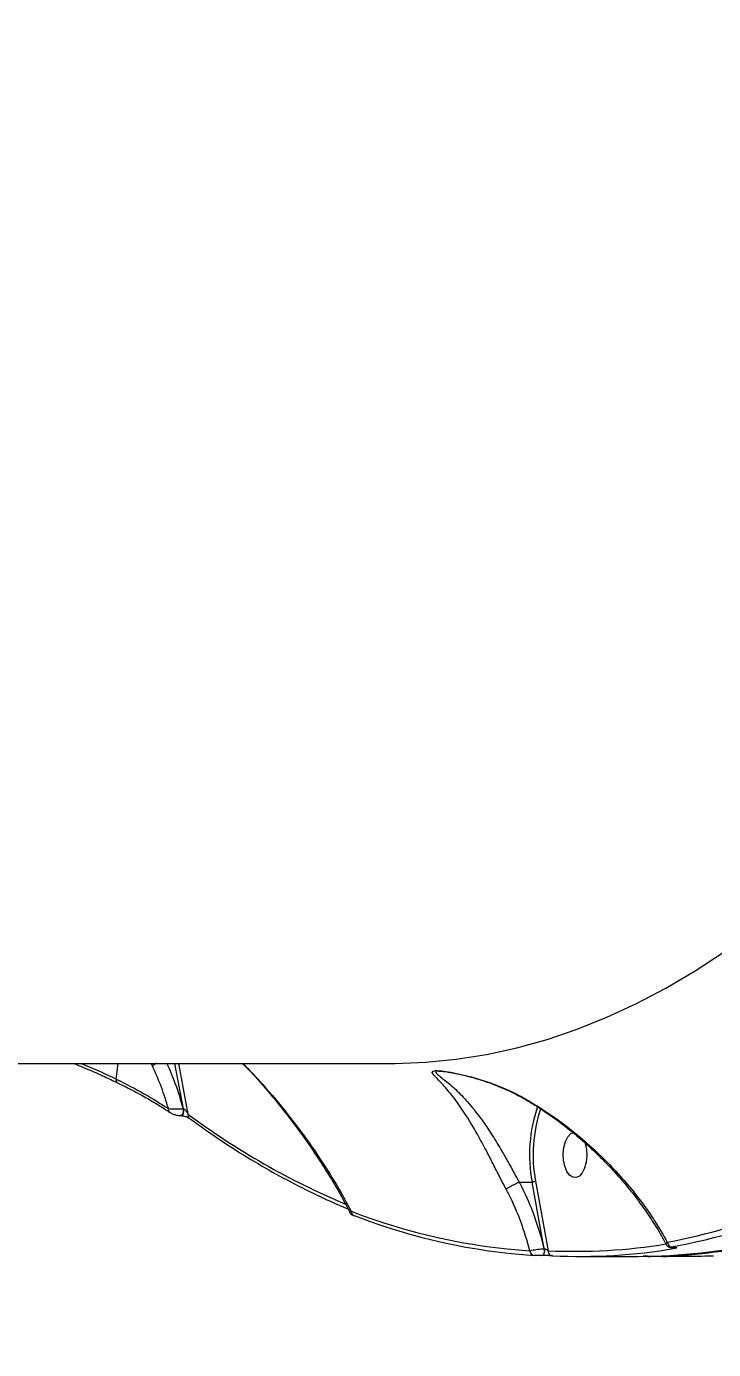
# Model space of a CAD drawing. Header units: millimetres. Extents: x -4688 to 6829, y -6350 to 4771.
# Drawn here: x 1654.7 to 1790, y -150.5 to 110 of the extents above; entities that cross this region are included whole.
import ezdxf

# ---------------------------------------------------------------- set-up
doc = ezdxf.new("R2010")
doc.units = ezdxf.units.MM
for name, color, linetype in [('DIKOM_ОБЪЕКТ', 7, 'Continuous'), ('DIKOM_РАЗМЕР_ЗОНА', 7, 'Continuous'), ('DIKOM_РАЗМЕР_ОБЪЕКТА', 7, 'Continuous')]:
    doc.layers.add(name, color=color, linetype=linetype)
doc.styles.add('style1', font='arial.ttf', dxfattribs={"width": 0.8})
doc.dimstyles.new('1-50', dxfattribs={"dimtxt": 300, "dimasz": 200, "dimexe": 100, "dimexo": 0, "dimgap": 100, "dimtad": 1, "dimtxsty": 'style1', "dimcen": 200, "dimclrd": 7, "dimclre": 7, "dimclrt": 7, "dimadec": 1, "dimazin": 2, "dimtfac": 1, "dimtmove": 0, "dimatfit": 2, "dimfxl": 0, "dimlwd": 25, "dimlwe": 18, "dimarcsym": 0})

# ---------------------------------------------------------------- blocks, each defined once
blk = doc.blocks.new('*D9')
at = {"layer": 'Defpoints', "color": 0, "transparency": 16777216}
for p in [(2285.35, 2926.08), (233.68, -3329.73), (5655.58, -3329.73)]:
    blk.add_point(p, dxfattribs=at)
at = {"layer": 'DIKOM_РАЗМЕР_ОБЪЕКТА', "color": 7, "lineweight": 18, "transparency": 16777216}
for p, q in [((2285.35, 2926.08), (5755.58, 2926.08)), ((233.68, -3329.73), (5755.58, -3329.73))]:
    blk.add_line(p, q, dxfattribs=at)
at = {"layer": 'DIKOM_РАЗМЕР_ОБЪЕКТА', "color": 7, "lineweight": 25, "transparency": 16777216}
blk.add_line((5655.58, 2726.08), (5655.58, -3129.73), dxfattribs=at)
at = {"layer": 'DIKOM_РАЗМЕР_ОБЪЕКТА', "color": 7, "transparency": 16777216}
for points in [[(5622.24, 2726.08), (5688.91, 2726.08), (5655.58, 2926.08)], [(5622.24, -3129.73), (5688.91, -3129.73), (5655.58, -3329.73)]]:
    blk.add_solid(points, dxfattribs=at)
at = {"layer": 'DIKOM_РАЗМЕР_ОБЪЕКТА', "color": 7, "transparency": 16777216, "insert": (5402.4, -130.27), "char_height": 300, "attachment_point": 5, "rotation": 90, "style": 'style1'}
blk.add_mtext('6250', dxfattribs=at)
blk = doc.blocks.new('*D10')
at = {"layer": 'Defpoints', "color": 0, "transparency": 16777216}
for p in [(2960.09, 4770.95), (741.18, -5330.34), (6729.08, -5330.34)]:
    blk.add_point(p, dxfattribs=at)
at = {"layer": 'DIKOM_РАЗМЕР_ЗОНА', "color": 7, "lineweight": 18, "transparency": 16777216}
for p, q in [((2960.09, 4770.95), (6829.08, 4770.95)), ((741.18, -5330.34), (6829.08, -5330.34))]:
    blk.add_line(p, q, dxfattribs=at)
at = {"layer": 'DIKOM_РАЗМЕР_ЗОНА', "color": 7, "lineweight": 25, "transparency": 16777216}
blk.add_line((6729.08, 4570.95), (6729.08, -5130.34), dxfattribs=at)
at = {"layer": 'DIKOM_РАЗМЕР_ЗОНА', "color": 7, "transparency": 16777216}
for points in [[(6695.74, 4570.95), (6762.41, 4570.95), (6729.08, 4770.95)], [(6695.74, -5130.34), (6762.41, -5130.34), (6729.08, -5330.34)]]:
    blk.add_solid(points, dxfattribs=at)
at = {"layer": 'DIKOM_РАЗМЕР_ЗОНА', "color": 7, "transparency": 16777216, "insert": (6475.9, -93.77), "char_height": 300, "attachment_point": 5, "rotation": 90, "style": 'style1'}
blk.add_mtext('10100', dxfattribs=at)
blk = doc.blocks.new('*D11')
at = {"layer": 'Defpoints', "color": 0, "transparency": 16777216}
for p in [(3703.08, 2652.76), (-3188.42, -47.63), (-3188.42, -4921.77)]:
    blk.add_point(p, dxfattribs=at)
at = {"layer": 'DIKOM_РАЗМЕР_ОБЪЕКТА', "color": 7, "lineweight": 18, "transparency": 16777216}
for p, q in [((3703.08, 2652.76), (3703.08, -5021.77)), ((-3188.42, -47.63), (-3188.42, -5021.77))]:
    blk.add_line(p, q, dxfattribs=at)
at = {"layer": 'DIKOM_РАЗМЕР_ОБЪЕКТА', "color": 7, "lineweight": 25, "transparency": 16777216}
blk.add_line((3503.08, -4921.77), (-2988.42, -4921.77), dxfattribs=at)
at = {"layer": 'DIKOM_РАЗМЕР_ОБЪЕКТА', "color": 7, "transparency": 16777216}
for points in [[(-2988.42, -4888.44), (-2988.42, -4955.11), (-3188.42, -4921.77)], [(3503.08, -4888.44), (3503.08, -4955.11), (3703.08, -4921.77)]]:
    blk.add_solid(points, dxfattribs=at)
at = {"layer": 'DIKOM_РАЗМЕР_ОБЪЕКТА', "color": 7, "transparency": 16777216, "insert": (4.08, -4668.6), "char_height": 300, "attachment_point": 5, "style": 'style1'}
blk.add_mtext('6900', dxfattribs=at)
blk = doc.blocks.new('*D12')
at = {"layer": 'Defpoints', "color": 0, "transparency": 16777216}
for p in [(4937.72, 2926.08), (-4688.42, -671.13), (4937.72, -6249.77)]:
    blk.add_point(p, dxfattribs=at)
at = {"layer": 'DIKOM_РАЗМЕР_ЗОНА', "color": 7, "lineweight": 18, "transparency": 16777216}
for p, q in [((4937.72, 2926.08), (4937.72, -6349.77)), ((-4688.42, -671.13), (-4688.42, -6349.77))]:
    blk.add_line(p, q, dxfattribs=at)
at = {"layer": 'DIKOM_РАЗМЕР_ЗОНА', "color": 7, "lineweight": 25, "transparency": 16777216}
blk.add_line((-4488.42, -6249.77), (4737.72, -6249.77), dxfattribs=at)
at = {"layer": 'DIKOM_РАЗМЕР_ЗОНА', "color": 7, "transparency": 16777216}
for points in [[(-4488.42, -6216.44), (-4488.42, -6283.11), (-4688.42, -6249.77)], [(4737.72, -6216.44), (4737.72, -6283.11), (4937.72, -6249.77)]]:
    blk.add_solid(points, dxfattribs=at)
at = {"layer": 'DIKOM_РАЗМЕР_ЗОНА', "color": 7, "transparency": 16777216, "insert": (124.65, -5996.6), "char_height": 300, "attachment_point": 5, "style": 'style1'}
blk.add_mtext('9650', dxfattribs=at)

msp = doc.modelspace()

# ---------------------------------------------------------------- linework, layer by layer
at = {"layer": 'DIKOM_ОБЪЕКТ', "color": 7, "linetype": 'Continuous', "lineweight": 15}
for p, q in [((1464.258, -94.135), (1726.368, -94.135)), ((1672.382, -97.221), (1672.754, -94.135)), ((1679.52, -94.608), (1679.308, -94.135)), ((1685.629, -103.081), (1683.97, -94.135)), ((1684.672, -94.135), (1686.524, -104.122)), ((1672.558, -97.902), (1672.568, -97.907)), ((1685.554, -103.081), (1685.629, -103.081)), ((1685.07, -104.42), (1685.144, -104.42)), ((1751.749, -117.489), (1751.755, -117.487)), ((1751.755, -117.487), (1754.288, -117.487)), ((1756.695, -130.632), (1754.288, -117.487)), ((1754.96, -117.323), (1757.466, -131.009)), ((1756.181, -131.966), (1756.167, -131.966)), ((1756.181, -131.966), (1756.21, -131.966)), ((1756.21, -131.966), (1756.195, -131.966)), ((1756.667, -130.632), (1756.695, -130.632)), ((1763.612, -132.135), (1775.184, -132.135)), ((1777.006, -132.119), (1777.522, -132.117)), ((1781.988, -130.376), (1782.035, -130.372)), ((1781.988, -130.376), (1782.076, -130.376)), ((1782.035, -130.372), (1782.123, -130.372)), ((1782.076, -130.376), (1782.123, -130.372))]:
    msp.add_line(p, q, dxfattribs=at)
at = {"layer": 'DIKOM_ОБЪЕКТ', "color": 7, "linetype": 'Continuous', "lineweight": 15, "flags": 128}
for points in [[(1726.368, -94.135), (1727.363, -94.13), (1733.362, -93.893), (1739.356, -93.302), (1745.337, -92.355), (1751.3, -91.055), (1757.241, -89.403), (1763.152, -87.399), (1769.03, -85.046), (1774.867, -82.347), (1780.66, -79.303), (1786.402, -75.917), (1792.088, -72.193)], [(1682.909, -103.743), (1682.913, -103.747), (1682.953, -103.776)], [(1685.554, -103.081), (1685.584, -103.359), (1685.572, -103.643), (1685.519, -103.908), (1685.43, -104.134), (1685.312, -104.302), (1685.174, -104.399), (1685.066, -104.42)], [(1685.629, -103.081), (1685.659, -103.359), (1685.646, -103.643), (1685.594, -103.908), (1685.505, -104.134), (1685.387, -104.302), (1685.249, -104.399), (1685.147, -104.42)], [(1760.748, -114.385), (1760.503, -113.196), (1760.44, -111.921), (1760.565, -110.663), (1760.867, -109.525), (1761.322, -108.598), (1761.894, -107.957), (1762.331, -107.711)], [(1764.717, -109.738), (1764.762, -109.885), (1765.008, -111.074), (1765.07, -112.349), (1764.945, -113.607), (1764.643, -114.745), (1764.188, -115.672), (1763.617, -116.313), (1762.975, -116.614), (1762.317, -116.554), (1761.693, -116.135), (1761.156, -115.392), (1760.748, -114.385)], [(1719.2, -124.11), (1719.299, -124.14), (1719.457, -124.157)], [(1756.667, -130.632), (1756.694, -130.868), (1756.691, -131.11), (1756.659, -131.343), (1756.598, -131.555), (1756.513, -131.732), (1756.409, -131.864), (1756.291, -131.944), (1756.181, -131.966)], [(1756.695, -130.632), (1756.722, -130.868), (1756.719, -131.11), (1756.687, -131.343), (1756.626, -131.555), (1756.541, -131.732), (1756.437, -131.864), (1756.319, -131.944), (1756.21, -131.966)]]:
    msp.add_lwpolyline(points, dxfattribs=at)
at = {"layer": 'DIKOM_ОБЪЕКТ', "color": 7, "linetype": 'Continuous', "lineweight": 15}
for centre, radius, start, end in [((1672.982, -97.429), 0.634, 160.80441, 228.14492), ((1683.415, -103.182), 0.756, 168.87131, 227.92001), ((1687.282, -104.319), 0.783, 165.4211, 231.10125), ((1775.843, 16.269), 149.906, 233.42806, 247.11025), ((1783.01, -112.129), 29.217, 161.09281, 190.56844), ((1783.431, -112.168), 28.934, 161.67939, 190.26158), ((1756.192, -1.141), 130.562, 280.91853, 301.93027), ((1774.529, -13.853), 118.283, 270.31756, 294.38976), ((1719.53, -123.338), 0.84, 173.85636, 246.87331), ((1761.327, -13.58), 117.663, 248.75681, 266.37005), ((1762.184, -14.246), 117.923, 248.75681, 266.37005), ((1759.266, -9.374), 122.974, 280.56892, 293.17427), ((1762.749, -19.311), 111.822, 267.29176, 279.22187), ((1781.899, -129.287), 0.978, 183.08258, 265.48392), ((1754.785, -131.029), 0.907, 178.62226, 265.78384), ((1758.385, -131.089), 0.923, 175.0473, 265.33477), ((1763.606, -19.989), 112.145, 267.29338, 279.67593), ((1782.463, -129.736), 0.803, 234.78026, 269.40453)]:
    msp.add_arc(centre, radius, start, end, dxfattribs=at)
for points, knots in [([(1663.998, -94.135), (1664.747, -94.443), (1665.704, -94.837), (1667.8, -95.693), (1669.931, -96.649), (1671.754, -97.525), (1672.564, -97.914)], [0, 0, 0, 0, 0.2502658, 0.3195686, 0.6975468, 1, 1, 1, 1]), ([(1665.456, -94.135), (1665.728, -94.241), (1668.235, -95.218), (1670.428, -96.277), (1672.382, -97.221)], [0, 0, 0, 0, 0.1084435, 1, 1, 1, 1]), ([(1680.332, -94.135), (1680.296, -94.153), (1680.065, -94.269), (1679.801, -94.425), (1679.596, -94.555), (1679.531, -94.599), (1679.52, -94.608)], [0, 0, 0, 0, 0.1037098, 0.6616491, 0.9379472, 1, 1, 1, 1]), ([(1682.674, -103.036), (1682.246, -101.617), (1681.386, -98.763), (1680.144, -95.998), (1679.52, -94.608)], [0, 0, 0, 0, 0.4973177, 1, 1, 1, 1]), ([(1682.369, -94.135), (1682.954, -95.462), (1684.246, -98.394), (1685.091, -101.423), (1685.554, -103.081)], [0, 0, 0, 0, 0.4528947, 1, 1, 1, 1]), ([(1697.294, -94.135), (1698.636, -95.503), (1701.826, -98.754), (1705.866, -103.702), (1709.748, -108.812), (1713.015, -113.566), (1716.042, -118.382), (1717.81, -121.624), (1718.695, -123.248)], [0, 0, 0, 0, 0.1490359, 0.3542253, 0.514456, 0.6751667, 0.8373351, 1, 1, 1, 1]), ([(1697.312, -94.135), (1697.868, -94.711), (1699.609, -96.515), (1702.369, -99.689), (1705.64, -103.69), (1708.825, -107.927), (1711.913, -112.358), (1714.783, -116.89), (1716.953, -120.596), (1718.05, -122.771), (1718.385, -123.436)], [0, 0, 0, 0, 0.0625181, 0.1957638, 0.334358, 0.4785794, 0.6297489, 0.7834771, 0.9337611, 1, 1, 1, 1]), ([(1749.171, -118.89), (1748.862, -118.294), (1748.113, -116.854), (1746.937, -114.531), (1745.499, -111.722), (1743.923, -108.761), (1742.05, -105.506), (1740.032, -102.401), (1737.934, -99.656), (1736.321, -97.883), (1735.246, -96.773), (1734.675, -96.131), (1734.543, -95.73), (1734.997, -95.549), (1736.087, -95.567), (1737.844, -95.793), (1740.001, -96.206), (1743.219, -96.995), (1747.369, -98.361), (1751.182, -100.079), (1753.279, -101.284), (1753.816, -101.592)], [0, 0, 0, 0, 0.0311474, 0.0753855, 0.1207369, 0.1821177, 0.2453894, 0.3302629, 0.4176133, 0.506583, 0.5520953, 0.5980953, 0.6383945, 0.6670903, 0.6962024, 0.7286708, 0.766811, 0.8059849, 0.8877644, 0.9712469, 1, 1, 1, 1]), ([(1735.934, -95.647), (1735.852, -95.643), (1735.713, -95.636), (1735.432, -95.668), (1735.176, -95.793), (1735.507, -96.172), (1736.251, -96.759), (1737.585, -97.795), (1739.492, -99.445), (1741.933, -102.026), (1744.189, -104.901), (1746.274, -107.974), (1747.953, -110.722), (1749.478, -113.385), (1750.679, -115.554), (1751.441, -116.935), (1751.748, -117.488), (1751.749, -117.489)], [0, 0, 0, 0, 0.0090969, 0.0155914, 0.0549888, 0.1123839, 0.1778812, 0.2442416, 0.3802842, 0.5080778, 0.6387332, 0.7303739, 0.8242346, 0.8890635, 0.9553013, 0.9999657, 1, 1, 1, 1]), ([(1735.934, -95.645), (1735.955, -95.645), (1736.07, -95.644), (1736.517, -95.672), (1737.257, -95.751), (1737.91, -95.859), (1738.25, -95.915)], [0, 0, 0, 0, 0.0585841, 0.3227219, 0.6483415, 1, 1, 1, 1]), ([(1738.25, -95.915), (1738.272, -95.918), (1738.677, -95.981), (1739.724, -96.195), (1741.418, -96.584), (1743.615, -97.196), (1746.281, -98.072), (1749.271, -99.289), (1751.844, -100.52), (1753.282, -101.413), (1753.756, -101.706)], [0, 0, 0, 0, 0.0048566, 0.0862751, 0.1984753, 0.3283351, 0.4963932, 0.7010364, 0.9015896, 1, 1, 1, 1]), ([(1672.382, -97.221), (1674.294, -98.185), (1678.165, -100.139), (1681.158, -102.062), (1682.674, -103.036)], [0, 0, 0, 0, 0.4937368, 1, 1, 1, 1]), ([(1672.555, -97.908), (1673.237, -98.235), (1674.179, -98.686), (1675.028, -99.14), (1675.263, -99.266)], [0, 0, 0, 0, 0.7236156, 1, 1, 1, 1]), ([(1675.263, -99.266), (1675.954, -99.626), (1677.58, -100.475), (1679.882, -101.81), (1681.746, -102.949), (1682.667, -103.586), (1682.904, -103.75)], [0, 0, 0, 0, 0.238752, 0.5624133, 0.8873072, 1, 1, 1, 1]), ([(1682.674, -103.036), (1682.841, -103.049), (1683.175, -103.076), (1683.895, -103.098), (1684.655, -103.103), (1685.22, -103.094), (1685.489, -103.083), (1685.554, -103.081)], [0, 0, 0, 0, 0.2421065, 0.4844742, 0.7176348, 0.9313699, 1, 1, 1, 1]), ([(1682.957, -103.769), (1683.008, -103.805), (1683.24, -103.969), (1683.704, -104.171), (1684.172, -104.29), (1684.376, -104.341)], [0, 0, 0, 0, 0.1383436, 0.6256765, 1, 1, 1, 1]), ([(1685.629, -103.081), (1685.649, -103.083), (1685.694, -103.087), (1685.798, -103.134), (1685.953, -103.253), (1686.159, -103.484), (1686.361, -103.787), (1686.472, -104.014), (1686.524, -104.122)], [0, 0, 0, 0, 0.0437279, 0.0954534, 0.2159355, 0.4187993, 0.7240504, 1, 1, 1, 1]), ([(1753.759, -101.703), (1753.994, -101.838), (1755.286, -102.582), (1757.562, -104.115), (1760.589, -106.309), (1763.549, -108.713), (1766.434, -111.301), (1769.221, -114.065), (1771.884, -116.985), (1774.396, -120.046), (1776.732, -123.213), (1778.816, -126.452), (1780.135, -128.659), (1780.679, -129.778), (1780.693, -129.805)], [0, 0, 0, 0, 0.0193784, 0.1065909, 0.1961608, 0.2883493, 0.3832825, 0.4809138, 0.5809941, 0.6832032, 0.7875432, 0.8924567, 0.9974231, 1, 1, 1, 1]), ([(1753.769, -101.685), (1753.771, -101.679), (1753.773, -101.671), (1753.805, -101.612), (1753.816, -101.592)], [0, 0, 0, 0, 0.6609719, 1, 1, 1, 1]), ([(1753.816, -101.592), (1755.284, -102.507), (1758.239, -104.348), (1762.314, -107.426), (1766.113, -110.668), (1769.603, -114.05), (1772.85, -117.608), (1775.817, -121.315), (1778.58, -125.239), (1780.121, -127.937), (1780.922, -129.34)], [0, 0, 0, 0, 0.12368448, 0.24889566, 0.36895489, 0.49028011, 0.61254657, 0.73760867, 0.86357151, 1, 1, 1, 1]), ([(1684.376, -104.341), (1684.38, -104.343), (1684.578, -104.397), (1684.83, -104.435), (1685.041, -104.414), (1685.067, -104.412)], [0, 0, 0, 0, 0.021395, 0.8808342, 1, 1, 1, 1]), ([(1685.147, -104.421), (1685.181, -104.421), (1685.26, -104.422), (1685.442, -104.441), (1685.686, -104.484), (1685.995, -104.564), (1686.339, -104.684), (1686.64, -104.827), (1686.74, -104.896), (1686.784, -104.926)], [0, 0, 0, 0, 0.0630772, 0.1467298, 0.2567375, 0.3960951, 0.5806886, 0.8163999, 1, 1, 1, 1]), ([(1686.79, -104.929), (1687.77, -105.637), (1690.609, -107.691), (1695.351, -110.863), (1701.029, -114.343), (1706.756, -117.518), (1712.425, -120.329), (1716.196, -122.014), (1718.04, -122.769), (1718.044, -122.771)], [0, 0, 0, 0, 0.0962606, 0.2789441, 0.4616007, 0.6442137, 0.8267788, 0.9996256, 1, 1, 1, 1]), ([(1749.171, -118.89), (1749.183, -118.881), (1749.275, -118.813), (1749.527, -118.648), (1750.015, -118.361), (1750.601, -118.044), (1751.214, -117.733), (1751.57, -117.57), (1751.749, -117.489)], [0, 0, 0, 0, 0.0259611, 0.2095752, 0.4071836, 0.6047897, 0.8023948, 1, 1, 1, 1]), ([(1753.878, -131.007), (1753.319, -129.083), (1752.222, -125.31), (1750.43, -121.3), (1749.344, -119.221), (1749.171, -118.89)], [0, 0, 0, 0, 0.4665329, 0.9150118, 1, 1, 1, 1]), ([(1751.755, -117.487), (1751.931, -117.831), (1753.046, -120.008), (1754.946, -124.355), (1756.073, -128.465), (1756.667, -130.632)], [0, 0, 0, 0, 0.0814791, 0.5156603, 1, 1, 1, 1]), ([(1754.96, -117.323), (1754.953, -117.327), (1754.934, -117.339), (1754.877, -117.37), (1754.77, -117.412), (1754.611, -117.454), (1754.441, -117.482), (1754.339, -117.486), (1754.288, -117.487)], [0, 0, 0, 0, 0.0536285, 0.1414105, 0.356061, 0.5707083, 0.7853541, 1, 1, 1, 1]), ([(1825.21, -121.498), (1823.287, -122.332), (1817.971, -124.64), (1809.172, -127.581), (1798.814, -130.156), (1788.369, -131.65), (1780.806, -132.271), (1776.73, -132.09), (1776.163, -132.064)], [0, 0, 0, 0, 0.11950429, 0.33040226, 0.54130024, 0.75269057, 0.96558251, 1, 1, 1, 1]), ([(1718.37, -123.445), (1718.359, -123.437), (1718.31, -123.4), (1718.445, -123.329), (1718.636, -123.267), (1718.695, -123.248)], [0, 0, 0, 0, 0.150728, 0.7406865, 1, 1, 1, 1]), ([(1718.357, -123.446), (1718.391, -123.508), (1718.468, -123.648), (1718.641, -123.812), (1718.868, -123.967), (1719.047, -124.053), (1719.178, -124.1), (1719.201, -124.109)], [0, 0, 0, 0, 0.1556155, 0.349688, 0.5734029, 0.9248653, 1, 1, 1, 1]), ([(1780.711, -129.797), (1780.688, -129.751), (1780.633, -129.636), (1780.771, -129.465), (1780.901, -129.357), (1780.922, -129.34)], [0, 0, 0, 0, 0.3622131, 0.8978694, 1, 1, 1, 1]), ([(1780.689, -129.804), (1780.69, -129.807), (1780.721, -129.903), (1780.854, -130.043), (1781.046, -130.201), (1781.241, -130.291), (1781.412, -130.338), (1781.618, -130.368), (1781.8, -130.378), (1781.992, -130.375), (1782.033, -130.374)], [0, 0, 0, 0, 0.0056909, 0.1707996, 0.3118636, 0.4359375, 0.5439015, 0.6604388, 0.9263689, 1, 1, 1, 1]), ([(1753.878, -131.007), (1753.991, -130.976), (1754.236, -130.91), (1754.788, -130.81), (1755.426, -130.724), (1756.085, -130.659), (1756.472, -130.641), (1756.667, -130.632)], [0, 0, 0, 0, 0.1847847, 0.3988088, 0.6012662, 0.7990297, 1, 1, 1, 1]), ([(1756.167, -131.966), (1756.068, -131.966), (1755.87, -131.965), (1755.531, -131.96), (1755.2, -131.953), (1754.911, -131.944), (1754.779, -131.937), (1754.718, -131.933)], [0, 0, 0, 0, 0.1951513, 0.3900918, 0.5932741, 0.8111156, 1, 1, 1, 1]), ([(1758.31, -132.009), (1758.221, -132.005), (1758.03, -131.997), (1757.611, -131.985), (1757.129, -131.974), (1756.632, -131.967), (1756.341, -131.967), (1756.195, -131.966)], [0, 0, 0, 0, 0.1890341, 0.4045268, 0.6068518, 0.803372, 1, 1, 1, 1]), ([(1756.695, -130.632), (1756.734, -130.634), (1756.783, -130.637), (1756.893, -130.66), (1757.028, -130.706), (1757.202, -130.794), (1757.355, -130.899), (1757.43, -130.973), (1757.466, -131.009)], [0, 0, 0, 0, 0.1271618, 0.162621, 0.3404126, 0.5454045, 0.7831459, 1, 1, 1, 1]), ([(1778.138, -132.115), (1780.575, -132.118), (1784.538, -132.123), (1788.502, -132.04), (1790.028, -132.008)], [0, 0, 0, 0, 0.61503416, 1, 1, 1, 1]), ([(1781.822, -130.262), (1781.748, -130.278), (1781.618, -130.307), (1781.607, -130.34), (1781.707, -130.362), (1781.868, -130.371), (1781.996, -130.372), (1782.035, -130.372)], [0, 0, 0, 0, 0.30257035, 0.53468099, 0.72546081, 0.91710045, 1, 1, 1, 1]), ([(1782.118, -130.378), (1782.166, -130.378), (1782.298, -130.378), (1782.41, -130.384), (1782.469, -130.392), (1782.46, -130.39), (1782.459, -130.39)], [0, 0, 0, 0, 0.2395439, 0.6653192, 0.9594729, 1, 1, 1, 1]), ([(1782.123, -130.372), (1782.182, -130.373), (1782.383, -130.374), (1782.636, -130.389), (1782.79, -130.424), (1782.768, -130.475), (1782.566, -130.516), (1782.455, -130.538)], [0, 0, 0, 0, 0.07962719, 0.27571814, 0.47075517, 0.71053485, 1, 1, 1, 1])]:
    msp.add_open_spline(points, degree=3, knots=knots, dxfattribs=at)

# ---------------------------------------------------------------- dimensions: what is measured, and where the dimension line sits
at = {"layer": 'DIKOM_РАЗМЕР_ЗОНА'}
dim = msp.add_linear_dim(base=(6729.076, -5330.338), p1=(2960.09, 4770.953), p2=(741.185, -5330.338), angle=90, text='10100', dimstyle='1-50', dxfattribs=at)
dim.commit()
dim.dimension.update_dxf_attribs({"geometry": '*D10', "text_midpoint": (6729.076, -93.775), "dimtype": 160})
dim = msp.add_linear_dim(base=(4937.725, -6249.775), p1=(-4688.422, -671.127), p2=(4937.725, 2926.075), text='9650', dimstyle='1-50', dxfattribs=at)
dim.commit()
dim.dimension.update_dxf_attribs({"geometry": '*D12', "text_midpoint": (124.651, -6249.775), "dimtype": 160})
at = {"layer": 'DIKOM_РАЗМЕР_ОБЪЕКТА'}
dim = msp.add_linear_dim(base=(5655.576, -3329.729), p1=(2285.35, 2926.075), p2=(233.685, -3329.729), angle=90, text='6250', dimstyle='1-50', dxfattribs=at)
dim.commit()
dim.dimension.update_dxf_attribs({"geometry": '*D9', "text_midpoint": (5655.576, -130.275), "dimtype": 160})
dim = msp.add_linear_dim(base=(-3188.422, -4921.775), p1=(3703.085, 2652.764), p2=(-3188.422, -47.627), text='6900', dimstyle='1-50', dxfattribs=at)
dim.commit()
dim.dimension.update_dxf_attribs({"geometry": '*D11', "text_midpoint": (4.076, -4921.775), "dimtype": 160})

doc.saveas('drawing.dxf')
